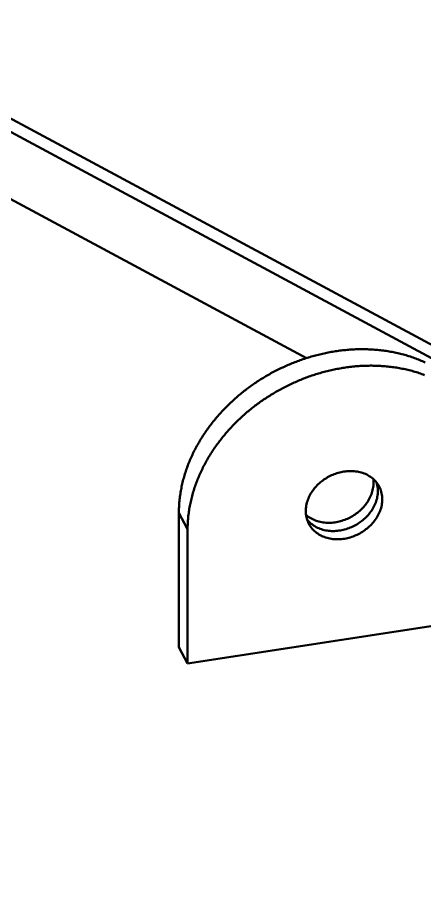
# Model space of a CAD drawing. Header units: millimetres. Extents: x 0 to 841, y 0 to 594.
# Drawn here: x 482.2 to 515.7, y 323.7 to 395.8 of the extents above; entities that cross this region are included whole.
import ezdxf

# ---------------------------------------------------------------- set-up
doc = ezdxf.new("R2010")
doc.units = ezdxf.units.MM
doc.layers.add('VIS', color=7, linetype='CONTINUOUS', lineweight=50)

msp = doc.modelspace()

# ---------------------------------------------------------------- linework, layer by layer
at = {"layer": 'VIS'}
for points in [[(335.5, 465.967), (599.5, 324.227)], [(334.469, 465.413), (598.469, 323.673)], [(389.943, 430.093), (506.009, 367.778)], [(515.815, 367.413), (515.705, 367.463), (515.595, 367.512), (515.485, 367.56), (515.374, 367.606), (515.263, 367.651), (515.151, 367.695), (515.038, 367.738), (514.926, 367.779), (514.812, 367.82), (514.699, 367.859), (514.585, 367.897), (514.47, 367.934), (514.355, 367.969), (514.24, 368.004), (514.125, 368.037), (514.009, 368.069), (513.893, 368.1), (513.776, 368.129), (513.659, 368.158), (513.542, 368.185), (513.425, 368.212), (513.307, 368.237), (513.19, 368.261), (513.072, 368.283), (512.953, 368.305), (512.835, 368.326), (512.716, 368.345), (512.597, 368.363), (512.479, 368.381), (512.359, 368.397), (512.24, 368.412), (512.121, 368.426), (512.001, 368.438), (511.882, 368.45), (511.762, 368.461), (511.642, 368.47), (511.522, 368.479), (511.402, 368.486), (511.282, 368.493), (511.162, 368.498), (511.042, 368.502), (510.922, 368.505), (510.801, 368.507), (510.681, 368.509), (510.561, 368.509), (510.441, 368.508), (510.321, 368.506), (510.2, 368.503), (510.08, 368.499), (509.96, 368.494), (509.84, 368.488), (509.72, 368.481), (509.6, 368.473), (509.48, 368.464), (509.36, 368.454), (509.241, 368.443), (509.121, 368.431), (509.002, 368.418), (508.882, 368.404), (508.763, 368.39), (508.644, 368.374), (508.525, 368.357), (508.406, 368.34), (508.287, 368.321), (508.168, 368.301), (508.05, 368.281), (507.932, 368.26), (507.813, 368.237), (507.695, 368.214), (507.578, 368.19), (507.46, 368.165), (507.343, 368.139), (507.226, 368.112), (507.109, 368.085), (506.992, 368.056), (506.875, 368.027), (506.759, 367.996), (506.643, 367.965), (506.527, 367.933), (506.411, 367.9), (506.296, 367.866), (506.181, 367.831), (506.066, 367.796), (505.952, 367.759), (505.837, 367.722), (505.723, 367.684), (505.61, 367.645), (505.496, 367.605), (505.383, 367.564), (505.27, 367.523), (505.158, 367.48), (505.046, 367.437), (504.934, 367.393), (504.822, 367.348), (504.711, 367.303), (504.6, 367.256), (504.489, 367.209), (504.379, 367.161), (504.269, 367.112), (504.16, 367.063), (504.051, 367.012), (503.942, 366.961), (503.834, 366.909), (503.726, 366.856), (503.618, 366.803), (503.511, 366.748), (503.404, 366.693), (503.298, 366.637), (503.192, 366.58), (503.086, 366.523), (502.981, 366.465), (502.876, 366.406), (502.772, 366.346), (502.668, 366.285), (502.565, 366.224), (502.462, 366.162), (502.359, 366.099), (502.257, 366.036), (502.155, 365.972), (502.054, 365.907), (501.954, 365.841), (501.854, 365.774), (501.754, 365.707), (501.655, 365.639), (501.556, 365.571), (501.458, 365.501), (501.36, 365.431), (501.263, 365.36), (501.166, 365.289), (501.07, 365.216), (500.975, 365.143), (500.88, 365.07), (500.785, 364.995), (500.692, 364.92), (500.598, 364.845), (500.505, 364.768), (500.413, 364.691), (500.322, 364.613), (500.231, 364.534), (500.14, 364.455), (500.05, 364.375), (499.961, 364.295), (499.873, 364.213), (499.785, 364.132), (499.697, 364.049), (499.611, 363.966), (499.525, 363.882), (499.439, 363.797), (499.355, 363.712), (499.27, 363.626), (499.187, 363.539), (499.104, 363.452), (499.022, 363.364), (498.941, 363.276), (498.86, 363.186), (498.78, 363.097), (498.701, 363.006), (498.623, 362.915), (498.545, 362.823), (498.468, 362.731), (498.392, 362.638), (498.316, 362.545), (498.242, 362.45), (498.168, 362.356), (498.095, 362.26), (498.022, 362.164), (497.951, 362.068), (497.88, 361.971), (497.81, 361.873), (497.741, 361.774), (497.673, 361.675), (497.605, 361.576), (497.539, 361.476), (497.473, 361.375), (497.408, 361.274), (497.344, 361.172), (497.281, 361.07), (497.219, 360.967), (497.158, 360.863), (497.097, 360.76), (497.038, 360.655), (496.979, 360.55), (496.922, 360.444), (496.865, 360.338), (496.81, 360.232), (496.755, 360.125), (496.702, 360.017), (496.649, 359.909), (496.597, 359.8), (496.547, 359.691), (496.497, 359.582), (496.449, 359.472), (496.401, 359.361), (496.355, 359.25), (496.31, 359.139), (496.266, 359.027), (496.222, 358.915), (496.18, 358.802), (496.14, 358.689), (496.1, 358.576), (496.061, 358.462), (496.024, 358.348), (495.987, 358.233), (495.952, 358.118), (495.918, 358.003), (495.886, 357.887), (495.854, 357.771), (495.824, 357.655), (495.795, 357.538), (495.767, 357.421), (495.74, 357.304), (495.715, 357.187), (495.691, 357.069), (495.668, 356.951), (495.647, 356.832), (495.627, 356.714), (495.608, 356.595), (495.591, 356.476), (495.574, 356.357), (495.56, 356.238), (495.546, 356.118), (495.534, 355.999), (495.523, 355.879), (495.514, 355.759), (495.506, 355.639), (495.5, 355.519), (495.495, 355.399), (495.491, 355.279), (495.489, 355.159), (495.488, 355.038)], [(515.76, 366.383), (515.647, 366.424), (515.534, 366.465), (515.42, 366.504), (515.306, 366.542), (515.191, 366.578), (515.077, 366.614), (514.961, 366.648), (514.846, 366.682), (514.73, 366.714), (514.614, 366.744), (514.497, 366.774), (514.381, 366.803), (514.263, 366.83), (514.146, 366.856), (514.029, 366.881), (513.911, 366.905), (513.793, 366.928), (513.675, 366.95), (513.556, 366.971), (513.437, 366.99), (513.319, 367.008), (513.2, 367.025), (513.081, 367.042), (512.961, 367.057), (512.842, 367.07), (512.722, 367.083), (512.603, 367.095), (512.483, 367.106), (512.363, 367.115), (512.243, 367.124), (512.123, 367.131), (512.003, 367.137), (511.883, 367.143), (511.763, 367.147), (511.643, 367.15), (511.523, 367.152), (511.402, 367.153), (511.282, 367.153), (511.162, 367.152), (511.042, 367.151), (510.922, 367.148), (510.801, 367.144), (510.681, 367.139), (510.561, 367.133), (510.441, 367.126), (510.321, 367.118), (510.201, 367.109), (510.082, 367.099), (509.962, 367.088), (509.842, 367.076), (509.723, 367.063), (509.603, 367.049), (509.484, 367.034), (509.365, 367.019), (509.246, 367.002), (509.127, 366.984), (509.008, 366.966), (508.89, 366.946), (508.771, 366.926), (508.653, 366.904), (508.535, 366.882), (508.417, 366.859), (508.299, 366.835), (508.181, 366.81), (508.064, 366.784), (507.947, 366.757), (507.83, 366.729), (507.713, 366.701), (507.596, 366.671), (507.48, 366.641), (507.364, 366.61), (507.248, 366.578), (507.133, 366.545), (507.017, 366.511), (506.902, 366.476), (506.787, 366.44), (506.673, 366.404), (506.559, 366.367), (506.445, 366.329), (506.331, 366.29), (506.217, 366.25), (506.104, 366.209), (505.991, 366.168), (505.879, 366.125), (505.767, 366.082), (505.655, 366.038), (505.543, 365.993), (505.432, 365.948), (505.321, 365.901), (505.211, 365.854), (505.1, 365.806), (504.991, 365.757), (504.881, 365.707), (504.772, 365.657), (504.663, 365.606), (504.555, 365.554), (504.447, 365.501), (504.339, 365.447), (504.232, 365.393), (504.125, 365.338), (504.019, 365.282), (503.913, 365.225), (503.807, 365.168), (503.702, 365.109), (503.597, 365.05), (503.493, 364.991), (503.389, 364.93), (503.286, 364.869), (503.183, 364.807), (503.08, 364.744), (502.978, 364.681), (502.877, 364.616), (502.776, 364.551), (502.675, 364.486), (502.575, 364.419), (502.475, 364.352), (502.376, 364.284), (502.277, 364.215), (502.179, 364.146), (502.081, 364.076), (501.984, 364.005), (501.888, 363.933), (501.792, 363.861), (501.696, 363.788), (501.601, 363.715), (501.507, 363.64), (501.413, 363.565), (501.319, 363.489), (501.227, 363.413), (501.134, 363.336), (501.043, 363.258), (500.952, 363.179), (500.861, 363.1), (500.772, 363.02), (500.682, 362.94), (500.594, 362.858), (500.506, 362.776), (500.419, 362.694), (500.332, 362.61), (500.246, 362.526), (500.16, 362.442), (500.076, 362.357), (499.992, 362.271), (499.908, 362.184), (499.826, 362.097), (499.744, 362.009), (499.662, 361.92), (499.582, 361.831), (499.502, 361.742), (499.422, 361.651), (499.344, 361.56), (499.266, 361.468), (499.189, 361.376), (499.113, 361.283), (499.038, 361.189), (498.963, 361.095), (498.889, 361.001), (498.816, 360.905), (498.743, 360.809), (498.672, 360.713), (498.601, 360.615), (498.531, 360.518), (498.462, 360.419), (498.394, 360.32), (498.326, 360.221), (498.26, 360.121), (498.194, 360.02), (498.129, 359.919), (498.065, 359.817), (498.002, 359.715), (497.94, 359.612), (497.879, 359.508), (497.818, 359.404), (497.759, 359.3), (497.701, 359.195), (497.643, 359.089), (497.587, 358.983), (497.531, 358.877), (497.476, 358.769), (497.423, 358.662), (497.37, 358.554), (497.319, 358.445), (497.268, 358.336), (497.218, 358.227), (497.17, 358.117), (497.123, 358.006), (497.076, 357.895), (497.031, 357.784), (496.987, 357.672), (496.944, 357.56), (496.902, 357.447), (496.861, 357.334), (496.821, 357.221), (496.782, 357.107), (496.745, 356.993), (496.709, 356.878), (496.674, 356.763), (496.64, 356.648), (496.607, 356.532), (496.575, 356.416), (496.545, 356.3), (496.516, 356.183), (496.488, 356.066), (496.462, 355.949), (496.436, 355.831), (496.412, 355.714), (496.39, 355.595), (496.368, 355.477), (496.348, 355.359), (496.329, 355.24), (496.312, 355.121), (496.296, 355.002), (496.281, 354.883), (496.267, 354.763), (496.255, 354.644), (496.245, 354.524), (496.235, 354.404), (496.227, 354.284), (496.221, 354.164), (496.216, 354.044), (496.212, 353.924), (496.21, 353.803), (496.209, 353.683)], [(506.214, 354.121), (506.16, 354.228), (506.113, 354.338), (506.072, 354.451), (506.037, 354.566), (506.008, 354.682), (505.986, 354.8), (505.97, 354.919), (505.959, 355.039), (505.956, 355.159), (505.957, 355.279), (505.965, 355.398), (505.979, 355.518), (505.998, 355.636), (506.022, 355.754), (506.051, 355.87), (506.086, 355.985), (506.125, 356.099), (506.168, 356.21), (506.216, 356.32), (506.268, 356.428), (506.325, 356.534), (506.385, 356.638), (506.449, 356.74), (506.516, 356.839), (506.587, 356.936), (506.661, 357.031), (506.738, 357.123), (506.818, 357.212), (506.901, 357.299), (506.986, 357.383), (507.074, 357.465), (507.165, 357.543), (507.258, 357.619), (507.353, 357.692), (507.451, 357.762), (507.55, 357.829), (507.652, 357.893), (507.755, 357.954), (507.86, 358.012), (507.967, 358.067), (508.075, 358.119), (508.185, 358.167), (508.296, 358.212), (508.409, 358.254), (508.523, 358.292), (508.637, 358.327), (508.753, 358.358), (508.87, 358.386), (508.988, 358.41), (509.106, 358.43), (509.225, 358.446), (509.344, 358.459), (509.464, 358.467), (509.584, 358.472), (509.704, 358.472), (509.824, 358.468), (509.943, 358.46), (510.063, 358.448), (510.182, 358.431), (510.3, 358.409), (510.417, 358.383), (510.533, 358.352), (510.647, 358.316), (510.76, 358.275), (510.871, 358.23), (510.98, 358.179), (511.086, 358.124), (511.19, 358.063), (511.291, 357.998), (511.388, 357.928), (511.482, 357.853), (511.571, 357.773), (511.656, 357.688), (511.737, 357.599), (511.813, 357.506), (511.883, 357.409), (511.948, 357.308), (512.007, 357.204)], [(505.976, 354.864), (506.068, 354.786), (506.165, 354.713), (506.264, 354.645), (506.367, 354.582), (506.473, 354.524), (506.581, 354.471), (506.692, 354.424), (506.804, 354.381), (506.919, 354.343), (507.035, 354.309), (507.152, 354.281), (507.27, 354.257), (507.389, 354.238), (507.509, 354.224), (507.629, 354.214), (507.75, 354.208), (507.87, 354.207), (507.991, 354.21), (508.111, 354.217), (508.231, 354.228), (508.351, 354.243), (508.47, 354.262), (508.589, 354.285), (508.706, 354.312), (508.823, 354.342), (508.939, 354.376), (509.053, 354.413), (509.167, 354.454), (509.279, 354.498), (509.39, 354.545), (509.499, 354.596), (509.607, 354.65), (509.713, 354.708), (509.818, 354.768), (509.92, 354.832), (510.021, 354.898), (510.119, 354.968), (510.216, 355.04), (510.31, 355.115), (510.401, 355.194), (510.491, 355.275), (510.577, 355.359), (510.661, 355.445), (510.743, 355.534), (510.821, 355.626), (510.896, 355.721), (510.968, 355.817), (511.036, 355.917), (511.101, 356.018), (511.162, 356.122), (511.22, 356.228), (511.273, 356.336), (511.322, 356.446), (511.367, 356.558), (511.407, 356.672), (511.443, 356.787), (511.473, 356.904), (511.498, 357.022), (511.518, 357.141), (511.533, 357.261), (511.542, 357.381), (511.545, 357.501)], [(511.545, 357.501), (511.544, 357.554), (511.542, 357.607), (511.539, 357.659), (511.535, 357.711), (511.53, 357.764), (511.524, 357.816)], [(511.905, 356.824), (511.902, 356.943), (511.893, 357.061), (511.878, 357.179), (511.857, 357.297), (511.83, 357.412), (511.797, 357.527)], [(512.007, 357.204), (512.062, 357.094), (512.11, 356.982), (512.151, 356.867), (512.187, 356.75), (512.215, 356.632), (512.238, 356.511), (512.253, 356.39), (512.263, 356.268), (512.266, 356.146)], [(506.064, 354.476), (506.141, 354.383), (506.224, 354.294), (506.311, 354.21), (506.402, 354.13), (506.498, 354.056), (506.597, 353.986), (506.699, 353.921), (506.805, 353.862), (506.913, 353.807), (507.024, 353.758), (507.136, 353.713), (507.251, 353.674), (507.367, 353.639), (507.485, 353.61), (507.603, 353.585), (507.723, 353.565), (507.843, 353.549), (507.963, 353.538), (508.084, 353.532), (508.206, 353.53), (508.327, 353.532), (508.448, 353.538), (508.568, 353.548), (508.689, 353.563), (508.808, 353.581), (508.928, 353.603), (509.046, 353.629), (509.163, 353.659), (509.28, 353.692), (509.395, 353.729), (509.51, 353.769), (509.622, 353.813), (509.734, 353.861), (509.844, 353.911), (509.953, 353.965), (510.06, 354.022), (510.165, 354.082), (510.268, 354.146), (510.369, 354.212), (510.468, 354.282), (510.565, 354.354), (510.66, 354.43), (510.753, 354.508), (510.843, 354.589), (510.93, 354.673), (511.015, 354.76), (511.096, 354.849), (511.175, 354.941), (511.251, 355.036), (511.323, 355.133), (511.392, 355.232), (511.458, 355.334), (511.52, 355.439), (511.577, 355.545), (511.631, 355.654), (511.681, 355.764), (511.726, 355.877), (511.766, 355.991), (511.802, 356.107), (511.833, 356.224), (511.858, 356.342), (511.879, 356.462), (511.893, 356.582), (511.902, 356.703), (511.905, 356.824)], [(512.266, 356.146), (512.263, 356.025), (512.254, 355.904), (512.239, 355.783), (512.219, 355.663), (512.193, 355.545), (512.162, 355.427), (512.126, 355.311), (512.086, 355.197), (512.04, 355.084), (511.99, 354.973), (511.936, 354.864), (511.878, 354.758), (511.816, 354.653), (511.75, 354.551), (511.681, 354.451), (511.608, 354.354), (511.532, 354.259), (511.453, 354.167), (511.371, 354.078), (511.286, 353.991), (511.198, 353.907), (511.108, 353.826), (511.015, 353.747), (510.92, 353.672), (510.822, 353.599), (510.723, 353.53), (510.621, 353.463), (510.517, 353.4), (510.412, 353.34), (510.304, 353.283), (510.196, 353.229), (510.085, 353.179), (509.973, 353.132), (509.86, 353.088), (509.745, 353.048), (509.629, 353.011), (509.512, 352.978), (509.394, 352.949), (509.276, 352.923), (509.156, 352.901), (509.036, 352.883), (508.915, 352.869), (508.794, 352.859), (508.673, 352.854), (508.551, 352.852), (508.43, 352.855), (508.309, 352.862), (508.188, 352.873), (508.067, 352.89), (507.948, 352.91), (507.829, 352.936), (507.711, 352.966), (507.595, 353.002), (507.48, 353.042), (507.368, 353.087), (507.257, 353.138), (507.149, 353.193), (507.044, 353.254), (506.941, 353.319), (506.843, 353.39), (506.748, 353.465), (506.657, 353.546), (506.57, 353.631), (506.488, 353.721), (506.411, 353.815), (506.34, 353.913), (506.274, 354.015), (506.214, 354.121)], [(496.209, 353.683), (495.488, 355.038)], [(495.488, 355.038), (495.488, 343.965)], [(496.209, 353.683), (496.209, 342.61)], [(496.209, 342.61), (522.012, 346.568)], [(496.209, 342.61), (495.488, 343.965)]]:
    msp.add_lwpolyline(points, dxfattribs=at)

doc.saveas('drawing.dxf')
